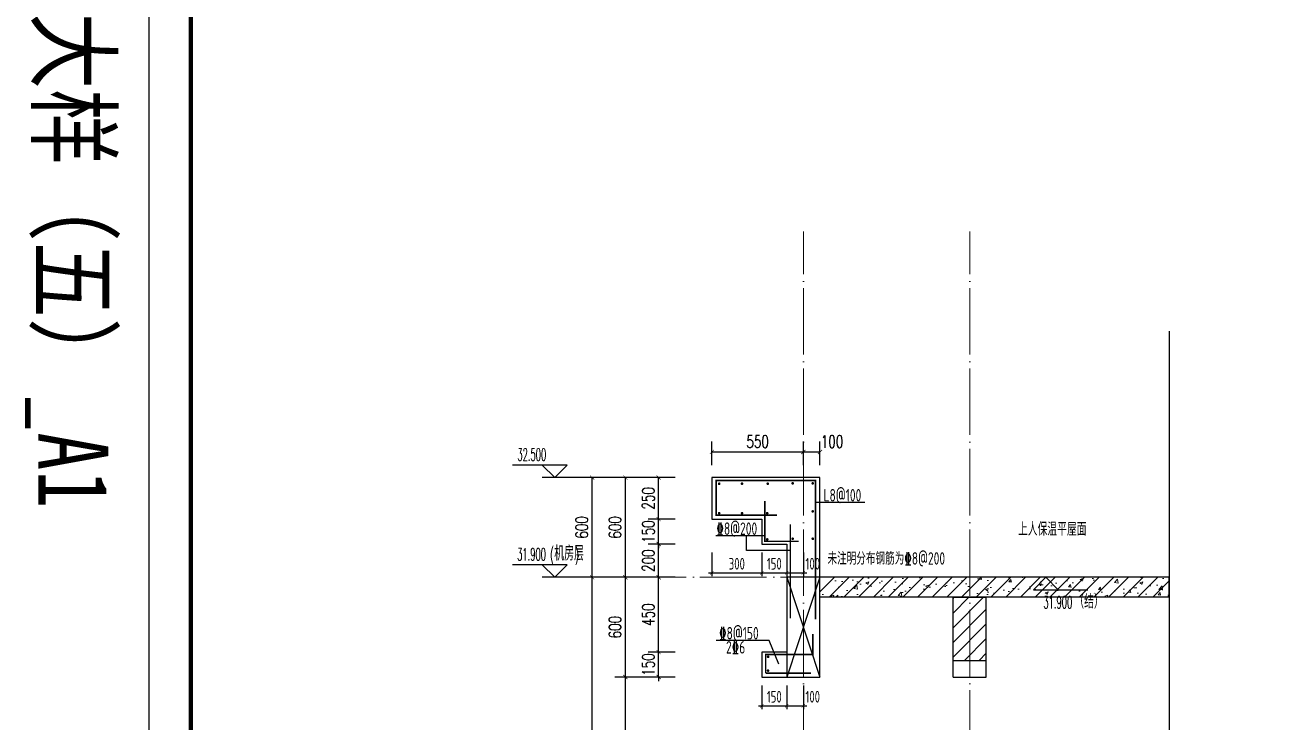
# Model space of a CAD drawing. Extents: x -668857 to 143095, y -247466 to 228182.
# Drawn here: x 80989 to 88504, y 166213 to 170405 of the extents above; entities that cross this region are included whole.
import ezdxf

# ---------------------------------------------------------------- set-up
doc = ezdxf.new("R2010")
doc.units = 0
doc.header["$LTSCALE"] = 1000
doc.linetypes.add('DOTE', pattern=[2.42, 2, -0.2, 0.02, -0.2])
doc.layers.get('0').update_dxf_attribs({"linetype": 'CONTINUOUS'})
doc.layers.get('DEFPOINTS').update_dxf_attribs({"linetype": 'CONTINUOUS'})
for name, color, linetype in [('DIM', 2, 'CONTINUOUS'), ('DIM_ELEV', 3, 'CONTINUOUS'), ('DIM_SYMB', 3, 'CONTINUOUS'), ('PUB_DIM', 3, 'CONTINUOUS'), ('PUB_TEXT', 2, 'CONTINUOUS'), ('REIN', 6, 'CONTINUOUS'), ('S-大样-砼线', 7, 'CONTINUOUS'), ('S-引出线', 40, 'CONTINUOUS'), ('TEXT', 2, 'CONTINUOUS'), ('WALL', 5, 'CONTINUOUS'), ('yichutu', 7, 'CONTINUOUS'), ('导图字', 7, 'CONTINUOUS')]:
    doc.layers.add(name, color=color, linetype=linetype)
for name, color, linetype, lineweight in [('DOTE', 19, 'DOTE', 9), ('PUB_HATCH', 8, 'CONTINUOUS', 9), ('图框', 9, 'CONTINUOUS', 18)]:
    doc.layers.add(name, color=color, linetype=linetype, lineweight=lineweight)
doc.styles.add('_TCH_DIM', font='SIMPLEX.shx', dxfattribs={"width": 0.7, "bigfont": 'GBCBIG.shx'})
doc.styles.add('_TCH_DIM_T3', font='SIMPLEX', dxfattribs={"width": 0.705882, "bigfont": 'GBCBIG'})
doc.styles.add('TSSD_DIMENSION', font='Tssdeng.shx', dxfattribs={"width": 0.7, "bigfont": 'tssdchn.shx'})
doc.styles.add('TSSD_REIN', font='tssdeng.shx', dxfattribs={"width": 0.7, "height": 300, "bigfont": 'tssdchn.shx'})
doc.styles.add('黑体', font='simhei.ttf')
doc.dimstyles.new('_TCH_ARCH&&25', dxfattribs={"dimtxt": 74.375, "dimasz": 25, "dimexe": 62.5, "dimexo": 75, "dimgap": 25, "dimtad": 1, "dimdec": 0, "dimzin": 0, "dimdsep": 46, "dimtxsty": '_TCH_DIM_T3', "dimblk": 'ARCHTICK', "dimcen": 0.09, "dimclrt": 7, "dimazin": 0, "dimtfac": 1, "dimtdec": 0, "dimtix": 1, "dimtmove": 2, "dimatfit": 3, "dimldrblk": 'ARCHTICK', "dimfxl": 0, "dimtolj": 1, "dimtzin": 0, "dimarcsym": 0})
doc.dimstyles.new('TSSD_20_20', dxfattribs={"dimtxt": 60, "dimasz": 20, "dimexe": 20, "dimexo": 50, "dimgap": 20, "dimtad": 1, "dimdec": 0, "dimzin": 0, "dimdsep": 46, "dimtxsty": 'TSSD_DIMENSION', "dimblk": 'ARCHTICK', "dimblk1": 'ARCHTICK', "dimblk2": 'ARCHTICK', "dimcen": 0, "dimdle": 20, "dimclrt": 7, "dimadec": 0, "dimazin": 0, "dimtfac": 1, "dimtdec": 0, "dimtix": 1, "dimtmove": 2, "dimatfit": 3, "dimfxl": 0, "dimtolj": 1, "dimtzin": 0, "dimarcsym": 0})

# ---------------------------------------------------------------- blocks, each defined once
blk = doc.blocks.new('GFDDDDRG')
at = {"layer": '图框'}
blk.add_lwpolyline([(923310, -107437), (923310, -159999), (893610, -159999), (893610, -107437)], close=True, dxfattribs=at)
blk.add_lwpolyline([(923310, -107437), (923310, -159999), (893610, -159999), (893610, -107437)], close=True, dxfattribs=at)
at = {"layer": '图框', "const_width": 50}
blk.add_lwpolyline([(894110, -159499), (922810, -159499), (922810, -108687), (894110, -108687)], close=True, dxfattribs=at)
blk = doc.blocks.new('yct-1051-594-26275-14850-25-1002.0')
at = {"layer": 'yichutu', "color": 7}
blk.add_lwpolyline([(0, 0), (0, 14850), (26275, 14850), (26275, 0)], close=True, dxfattribs=at)
blk = doc.blocks.new('_ArchTick')
at = {"color": 0, "linetype": 'ByBlock', "const_width": 0.15}
blk.add_lwpolyline([(-0.5, -0.5), (0.5, 0.5)], dxfattribs=at)
blk = doc.blocks.new('*D2479')
at = {"layer": 'DEFPOINTS', "color": 0}
for p in [(85418.6, 166483.2), (85568.6, 166483.2), (85568.6, 166309.5)]:
    blk.add_point(p, dxfattribs=at)
at = {"layer": 'DIM', "color": 0, "lineweight": -2}
for p, q in [((85418.6, 166433.2), (85418.6, 166289.5)), ((85568.6, 166433.2), (85568.6, 166289.5)), ((85398.6, 166309.5), (85588.6, 166309.5))]:
    blk.add_line(p, q, dxfattribs=at)
at = {"layer": 'DIM', "color": 0, "lineweight": -2, "xscale": 20, "yscale": 20, "zscale": 20, "rotation": 180}
blk.add_blockref('_ArchTick', (85418.6, 166309.5), dxfattribs=at)
at = {"layer": 'DIM', "color": 0, "lineweight": -2, "xscale": 20, "yscale": 20, "zscale": 20}
blk.add_blockref('_ArchTick', (85568.6, 166309.5), dxfattribs=at)
at = {"layer": 'DIM', "color": 7, "insert": (85493.6, 166364.5), "char_height": 70, "attachment_point": 5, "style": 'TSSD_DIMENSION'}
blk.add_mtext('\\A1;150', dxfattribs=at)
blk = doc.blocks.new('*D2480')
at = {"layer": 'DEFPOINTS', "color": 0}
for p in [(85568.6, 166483.2), (85668.6, 166483.2), (85668.6, 166309.5)]:
    blk.add_point(p, dxfattribs=at)
at = {"layer": 'DIM', "color": 0, "lineweight": -2}
for p, q in [((85568.6, 166433.2), (85568.6, 166289.5)), ((85668.6, 166433.2), (85668.6, 166289.5)), ((85548.6, 166309.5), (85688.6, 166309.5))]:
    blk.add_line(p, q, dxfattribs=at)
at = {"layer": 'DIM', "color": 0, "lineweight": -2, "xscale": 20, "yscale": 20, "zscale": 20, "rotation": 180}
blk.add_blockref('_ArchTick', (85568.6, 166309.5), dxfattribs=at)
at = {"layer": 'DIM', "color": 0, "lineweight": -2, "xscale": 20, "yscale": 20, "zscale": 20}
blk.add_blockref('_ArchTick', (85668.6, 166309.5), dxfattribs=at)
at = {"layer": 'DIM', "color": 7, "insert": (85725, 166364.5), "char_height": 70, "attachment_point": 5, "style": 'TSSD_DIMENSION'}
blk.add_mtext('\\A1;100', dxfattribs=at)
blk = doc.blocks.new('*D2481')
at = {"layer": 'DEFPOINTS', "color": 0}
for p in [(85118.6, 167283.2), (85418.6, 167283.2), (85418.6, 167109.5)]:
    blk.add_point(p, dxfattribs=at)
at = {"layer": 'DIM', "color": 0, "lineweight": -2}
for p, q in [((85118.6, 167233.2), (85118.6, 167089.5)), ((85418.6, 167233.2), (85418.6, 167089.5)), ((85098.6, 167109.5), (85438.6, 167109.5))]:
    blk.add_line(p, q, dxfattribs=at)
at = {"layer": 'DIM', "color": 0, "lineweight": -2, "xscale": 20, "yscale": 20, "zscale": 20, "rotation": 180}
blk.add_blockref('_ArchTick', (85118.6, 167109.5), dxfattribs=at)
at = {"layer": 'DIM', "color": 0, "lineweight": -2, "xscale": 20, "yscale": 20, "zscale": 20}
blk.add_blockref('_ArchTick', (85418.6, 167109.5), dxfattribs=at)
at = {"layer": 'DIM', "color": 7, "insert": (85268.6, 167164.5), "char_height": 70, "attachment_point": 5, "style": 'TSSD_DIMENSION'}
blk.add_mtext('\\A1;300', dxfattribs=at)
blk = doc.blocks.new('*D2482')
at = {"layer": 'DEFPOINTS', "color": 0}
for p in [(85418.6, 167283.2), (85568.6, 167283.2), (85568.6, 167109.5)]:
    blk.add_point(p, dxfattribs=at)
at = {"layer": 'DIM', "color": 0, "lineweight": -2}
for p, q in [((85418.6, 167233.2), (85418.6, 167089.5)), ((85568.6, 167233.2), (85568.6, 167089.5)), ((85398.6, 167109.5), (85588.6, 167109.5))]:
    blk.add_line(p, q, dxfattribs=at)
at = {"layer": 'DIM', "color": 0, "lineweight": -2, "xscale": 20, "yscale": 20, "zscale": 20, "rotation": 180}
blk.add_blockref('_ArchTick', (85418.6, 167109.5), dxfattribs=at)
at = {"layer": 'DIM', "color": 0, "lineweight": -2, "xscale": 20, "yscale": 20, "zscale": 20}
blk.add_blockref('_ArchTick', (85568.6, 167109.5), dxfattribs=at)
at = {"layer": 'DIM', "color": 7, "insert": (85493.6, 167164.5), "char_height": 70, "attachment_point": 5, "style": 'TSSD_DIMENSION'}
blk.add_mtext('\\A1;150', dxfattribs=at)
blk = doc.blocks.new('*D2483')
at = {"layer": 'DEFPOINTS', "color": 0}
for p in [(85568.6, 167283.2), (85668.6, 167283.2), (85668.6, 167109.5)]:
    blk.add_point(p, dxfattribs=at)
at = {"layer": 'DIM', "color": 0, "lineweight": -2}
for p, q in [((85568.6, 167233.2), (85568.6, 167089.5)), ((85668.6, 167233.2), (85668.6, 167089.5)), ((85548.6, 167109.5), (85688.6, 167109.5))]:
    blk.add_line(p, q, dxfattribs=at)
at = {"layer": 'DIM', "color": 0, "lineweight": -2, "xscale": 20, "yscale": 20, "zscale": 20, "rotation": 180}
blk.add_blockref('_ArchTick', (85568.6, 167109.5), dxfattribs=at)
at = {"layer": 'DIM', "color": 0, "lineweight": -2, "xscale": 20, "yscale": 20, "zscale": 20}
blk.add_blockref('_ArchTick', (85668.6, 167109.5), dxfattribs=at)
at = {"layer": 'DIM', "color": 7, "insert": (85725, 167164.5), "char_height": 70, "attachment_point": 5, "style": 'TSSD_DIMENSION'}
blk.add_mtext('\\A1;100', dxfattribs=at)
blk = doc.blocks.new('*D2484')
at = {"layer": 'DEFPOINTS', "color": 0}
for p in [(85668.6, 167837.4), (85118.6, 167683.2), (85668.6, 167683.2)]:
    blk.add_point(p, dxfattribs=at)
at = {"layer": 'PUB_DIM', "color": 0, "lineweight": -2}
for p, q in [((85118.6, 167758.2), (85118.6, 167899.9)), ((85118.6, 167837.4), (85668.6, 167837.4)), ((85668.6, 167758.2), (85668.6, 167899.9))]:
    blk.add_line(p, q, dxfattribs=at)
at = {"layer": 'PUB_DIM', "color": 0, "lineweight": -2, "xscale": 25, "yscale": 25, "zscale": 25, "rotation": 180}
blk.add_blockref('_ArchTick', (85118.6, 167837.4), dxfattribs=at)
at = {"layer": 'PUB_DIM', "color": 0, "lineweight": -2, "xscale": 25, "yscale": 25, "zscale": 25}
blk.add_blockref('_ArchTick', (85668.6, 167837.4), dxfattribs=at)
at = {"layer": 'PUB_DIM', "color": 7, "insert": (85393.6, 167899.6), "char_height": 74.38, "attachment_point": 5, "style": '_TCH_DIM_T3'}
blk.add_mtext('\\A1;550', dxfattribs=at)
blk = doc.blocks.new('*D2485')
at = {"layer": 'DEFPOINTS', "color": 0}
for p in [(85768.6, 167837.4), (85668.6, 167683.2), (85768.6, 167683.2)]:
    blk.add_point(p, dxfattribs=at)
at = {"layer": 'PUB_DIM', "color": 0, "lineweight": -2}
for p, q in [((85668.6, 167758.2), (85668.6, 167899.9)), ((85668.6, 167837.4), (85768.6, 167837.4)), ((85768.6, 167758.2), (85768.6, 167899.9))]:
    blk.add_line(p, q, dxfattribs=at)
at = {"layer": 'PUB_DIM', "color": 0, "lineweight": -2, "xscale": 25, "yscale": 25, "zscale": 25, "rotation": 180}
blk.add_blockref('_ArchTick', (85668.6, 167837.4), dxfattribs=at)
at = {"layer": 'PUB_DIM', "color": 0, "lineweight": -2, "xscale": 25, "yscale": 25, "zscale": 25}
blk.add_blockref('_ArchTick', (85768.6, 167837.4), dxfattribs=at)
at = {"layer": 'PUB_DIM', "color": 7, "insert": (85841, 167899.6), "char_height": 74.38, "attachment_point": 5, "style": '_TCH_DIM_T3'}
blk.add_mtext('\\A1;100', dxfattribs=at)
blk = doc.blocks.new('*D2486')
at = {"layer": 'DEFPOINTS', "color": 0}
for p in [(84798.4, 167683.2), (84973, 167683.2), (84973, 167433.2)]:
    blk.add_point(p, dxfattribs=at)
at = {"layer": 'PUB_DIM', "color": 0, "lineweight": -2}
for p, q in [((84898, 167683.2), (84735.9, 167683.2)), ((84798.4, 167433.2), (84798.4, 167683.2)), ((84898, 167433.2), (84735.9, 167433.2))]:
    blk.add_line(p, q, dxfattribs=at)
at = {"layer": 'PUB_DIM', "color": 0, "lineweight": -2, "xscale": 25, "yscale": 25, "zscale": 25}
for p, rotation in [((84798.4, 167683.2), 90), ((84798.4, 167433.2), 270)]:
    blk.add_blockref('_ArchTick', p, dxfattribs=dict(at, rotation=rotation))
at = {"layer": 'PUB_DIM', "color": 7, "insert": (84736.2, 167558.2), "char_height": 74.38, "attachment_point": 5, "rotation": 90, "style": '_TCH_DIM_T3'}
blk.add_mtext('\\A1;250', dxfattribs=at)
blk = doc.blocks.new('*D2487')
at = {"layer": 'DEFPOINTS', "color": 0}
for p in [(84798.4, 167433.2), (84973, 167433.2), (84973, 167283.2)]:
    blk.add_point(p, dxfattribs=at)
at = {"layer": 'PUB_DIM', "color": 0, "lineweight": -2}
for p, q in [((84798.4, 167433.2), (84798.4, 167458.2)), ((84898, 167433.2), (84735.9, 167433.2)), ((84798.4, 167283.2), (84798.4, 167433.2)), ((84898, 167283.2), (84735.9, 167283.2)), ((84798.4, 167283.2), (84798.4, 167258.2))]:
    blk.add_line(p, q, dxfattribs=at)
at = {"layer": 'PUB_DIM', "color": 0, "lineweight": -2, "xscale": 25, "yscale": 25, "zscale": 25}
for p, rotation in [((84798.4, 167433.2), 270), ((84798.4, 167283.2), 90)]:
    blk.add_blockref('_ArchTick', p, dxfattribs=dict(at, rotation=rotation))
at = {"layer": 'PUB_DIM', "color": 7, "insert": (84736.2, 167358.2), "char_height": 74.38, "attachment_point": 5, "rotation": 90, "style": '_TCH_DIM_T3'}
blk.add_mtext('\\A1;150', dxfattribs=at)
blk = doc.blocks.new('*D2488')
at = {"layer": 'DEFPOINTS', "color": 0}
for p in [(84798.4, 167283.2), (84973, 167283.2), (84973, 167083.2)]:
    blk.add_point(p, dxfattribs=at)
at = {"layer": 'PUB_DIM', "color": 0, "lineweight": -2}
for p, q in [((84898, 167283.2), (84735.9, 167283.2)), ((84798.4, 167083.2), (84798.4, 167283.2)), ((84898, 167083.2), (84735.9, 167083.2))]:
    blk.add_line(p, q, dxfattribs=at)
at = {"layer": 'PUB_DIM', "color": 0, "lineweight": -2, "xscale": 25, "yscale": 25, "zscale": 25}
for p, rotation in [((84798.4, 167283.2), 90), ((84798.4, 167083.2), 270)]:
    blk.add_blockref('_ArchTick', p, dxfattribs=dict(at, rotation=rotation))
at = {"layer": 'PUB_DIM', "color": 7, "insert": (84736.2, 167183.2), "char_height": 74.38, "attachment_point": 5, "rotation": 90, "style": '_TCH_DIM_T3'}
blk.add_mtext('\\A1;200', dxfattribs=at)
blk = doc.blocks.new('*D2489')
at = {"layer": 'DEFPOINTS', "color": 0}
for p in [(84798.4, 167083.2), (84973, 167083.2), (84973, 166633.2)]:
    blk.add_point(p, dxfattribs=at)
at = {"layer": 'PUB_DIM', "color": 0, "lineweight": -2}
for p, q in [((84898, 167083.2), (84735.9, 167083.2)), ((84798.4, 166633.2), (84798.4, 167083.2)), ((84898, 166633.2), (84735.9, 166633.2))]:
    blk.add_line(p, q, dxfattribs=at)
at = {"layer": 'PUB_DIM', "color": 0, "lineweight": -2, "xscale": 25, "yscale": 25, "zscale": 25}
for p, rotation in [((84798.4, 167083.2), 90), ((84798.4, 166633.2), 270)]:
    blk.add_blockref('_ArchTick', p, dxfattribs=dict(at, rotation=rotation))
at = {"layer": 'PUB_DIM', "color": 7, "insert": (84736.2, 166858.2), "char_height": 74.38, "attachment_point": 5, "rotation": 90, "style": '_TCH_DIM_T3'}
blk.add_mtext('\\A1;450', dxfattribs=at)
blk = doc.blocks.new('*D2490')
at = {"layer": 'DEFPOINTS', "color": 0}
for p in [(84798.4, 166633.2), (84973, 166633.2), (84973, 166483.2)]:
    blk.add_point(p, dxfattribs=at)
at = {"layer": 'PUB_DIM', "color": 0, "lineweight": -2}
for p, q in [((84898, 166633.2), (84735.9, 166633.2)), ((84798.4, 166633.2), (84798.4, 166658.2)), ((84798.4, 166483.2), (84798.4, 166633.2)), ((84898, 166483.2), (84735.9, 166483.2)), ((84798.4, 166483.2), (84798.4, 166458.2))]:
    blk.add_line(p, q, dxfattribs=at)
at = {"layer": 'PUB_DIM', "color": 0, "lineweight": -2, "xscale": 25, "yscale": 25, "zscale": 25}
for p, rotation in [((84798.4, 166633.2), 270), ((84798.4, 166483.2), 90)]:
    blk.add_blockref('_ArchTick', p, dxfattribs=dict(at, rotation=rotation))
at = {"layer": 'PUB_DIM', "color": 7, "insert": (84736.2, 166558.2), "char_height": 74.38, "attachment_point": 5, "rotation": 90, "style": '_TCH_DIM_T3'}
blk.add_mtext('\\A1;150', dxfattribs=at)
blk = doc.blocks.new('*D2505')
at = {"layer": 'DEFPOINTS', "color": 0}
for p in [(84598.4, 166483.2), (84898.4, 166483.2), (84898.4, 165083.2)]:
    blk.add_point(p, dxfattribs=at)
at = {"layer": 'PUB_DIM', "color": 0, "lineweight": -2}
for p, q in [((84823.4, 166483.2), (84535.9, 166483.2)), ((84598.4, 165083.2), (84598.4, 166483.2)), ((84823.4, 165083.2), (84535.9, 165083.2))]:
    blk.add_line(p, q, dxfattribs=at)
at = {"layer": 'PUB_DIM', "color": 0, "lineweight": -2, "xscale": 25, "yscale": 25, "zscale": 25}
for p, rotation in [((84598.4, 166483.2), 90), ((84598.4, 165083.2), 270)]:
    blk.add_blockref('_ArchTick', p, dxfattribs=dict(at, rotation=rotation))
at = {"layer": 'PUB_DIM', "color": 7, "insert": (84536.2, 165783.2), "char_height": 74.38, "attachment_point": 5, "rotation": 90, "style": '_TCH_DIM_T3'}
blk.add_mtext('\\A1;1400', dxfattribs=at)
blk = doc.blocks.new('*D2506')
at = {"layer": 'DEFPOINTS', "color": 0}
for p in [(84598.4, 167083.2), (84898.4, 167083.2), (84898.4, 166483.2)]:
    blk.add_point(p, dxfattribs=at)
at = {"layer": 'PUB_DIM', "color": 0, "lineweight": -2}
for p, q in [((84823.4, 167083.2), (84535.9, 167083.2)), ((84598.4, 166483.2), (84598.4, 167083.2)), ((84823.4, 166483.2), (84535.9, 166483.2))]:
    blk.add_line(p, q, dxfattribs=at)
at = {"layer": 'PUB_DIM', "color": 0, "lineweight": -2, "xscale": 25, "yscale": 25, "zscale": 25}
for p, rotation in [((84598.4, 167083.2), 90), ((84598.4, 166483.2), 270)]:
    blk.add_blockref('_ArchTick', p, dxfattribs=dict(at, rotation=rotation))
at = {"layer": 'PUB_DIM', "color": 7, "insert": (84536.2, 166783.2), "char_height": 74.38, "attachment_point": 5, "rotation": 90, "style": '_TCH_DIM_T3'}
blk.add_mtext('\\A1;600', dxfattribs=at)
blk = doc.blocks.new('*D2507')
at = {"layer": 'DEFPOINTS', "color": 0}
for p in [(84598.4, 167683.2), (84898.4, 167683.2), (84898.4, 167083.2)]:
    blk.add_point(p, dxfattribs=at)
at = {"layer": 'PUB_DIM', "color": 0, "lineweight": -2}
for p, q in [((84823.4, 167683.2), (84535.9, 167683.2)), ((84598.4, 167083.2), (84598.4, 167683.2)), ((84823.4, 167083.2), (84535.9, 167083.2))]:
    blk.add_line(p, q, dxfattribs=at)
at = {"layer": 'PUB_DIM', "color": 0, "lineweight": -2, "xscale": 25, "yscale": 25, "zscale": 25}
for p, rotation in [((84598.4, 167683.2), 90), ((84598.4, 167083.2), 270)]:
    blk.add_blockref('_ArchTick', p, dxfattribs=dict(at, rotation=rotation))
at = {"layer": 'PUB_DIM', "color": 7, "insert": (84536.2, 167383.2), "char_height": 74.38, "attachment_point": 5, "rotation": 90, "style": '_TCH_DIM_T3'}
blk.add_mtext('\\A1;600', dxfattribs=at)
blk = doc.blocks.new('*D2513')
at = {"layer": 'DEFPOINTS', "color": 0}
for p in [(84398.4, 167083.2), (84898.4, 167083.2), (84898.4, 164183.2)]:
    blk.add_point(p, dxfattribs=at)
at = {"layer": 'PUB_DIM', "color": 0, "lineweight": -2}
for p, q in [((84823.4, 167083.2), (84335.9, 167083.2)), ((84398.4, 164183.2), (84398.4, 167083.2)), ((84823.4, 164183.2), (84335.9, 164183.2))]:
    blk.add_line(p, q, dxfattribs=at)
at = {"layer": 'PUB_DIM', "color": 0, "lineweight": -2, "xscale": 25, "yscale": 25, "zscale": 25}
for p, rotation in [((84398.4, 167083.2), 90), ((84398.4, 164183.2), 270)]:
    blk.add_blockref('_ArchTick', p, dxfattribs=dict(at, rotation=rotation))
at = {"layer": 'PUB_DIM', "color": 7, "insert": (84336.2, 165633.2), "char_height": 74.38, "attachment_point": 5, "rotation": 90, "style": '_TCH_DIM_T3'}
blk.add_mtext('\\A1;2900', dxfattribs=at)
blk = doc.blocks.new('*D2514')
at = {"layer": 'DEFPOINTS', "color": 0}
for p in [(84398.4, 167683.2), (84898.4, 167683.2), (84898.4, 167083.2)]:
    blk.add_point(p, dxfattribs=at)
at = {"layer": 'PUB_DIM', "color": 0, "lineweight": -2}
for p, q in [((84823.4, 167683.2), (84335.9, 167683.2)), ((84398.4, 167083.2), (84398.4, 167683.2)), ((84823.4, 167083.2), (84335.9, 167083.2))]:
    blk.add_line(p, q, dxfattribs=at)
at = {"layer": 'PUB_DIM', "color": 0, "lineweight": -2, "xscale": 25, "yscale": 25, "zscale": 25}
for p, rotation in [((84398.4, 167683.2), 90), ((84398.4, 167083.2), 270)]:
    blk.add_blockref('_ArchTick', p, dxfattribs=dict(at, rotation=rotation))
at = {"layer": 'PUB_DIM', "color": 7, "insert": (84336.2, 167383.2), "char_height": 74.38, "attachment_point": 5, "rotation": 90, "style": '_TCH_DIM_T3'}
blk.add_mtext('\\A1;600', dxfattribs=at)
blk = doc.blocks.new('20210810.12293333')
at = {"layer": 'REIN', "const_width": 9}
for points in [[(366.8, 974.1), (1.3, 974.1), (1.3, 1182.5), (599, 1182.5), (599, 347.5)], [(447.9, 353.1), (447.9, 917.8)], [(299.3, 23.5), (299.3, 135.2), (583.1, 135.2), (583.1, 258.2)]]:
    blk.add_lwpolyline(points, dxfattribs=at)
at = {"layer": 'REIN', "const_width": 8}
for points in [[(15.6, 1162.9, 1), (23.6, 1162.9, 1)], [(153, 1162.9, 1), (161, 1162.9, 1)], [(307.9, 1162.9, 1), (315.9, 1162.9, 1)], [(457.7, 1165.1, 1), (465.7, 1165.1, 1)], [(578.4, 1165.1, 1), (586.4, 1165.1, 1)], [(15.6, 985.4, 1), (23.6, 985.4, 1)], [(153, 985.4, 1), (161, 985.4, 1)], [(304.5, 985.4, 1), (312.5, 985.4, 1)], [(578.4, 996.6, 1), (586.4, 996.6, 1)], [(304.5, 827.9, 1), (312.5, 827.9, 1)], [(457.7, 831.7, 1), (465.7, 831.7, 1)], [(578.4, 831.7, 1), (586.4, 831.7, 1)], [(309.5, 121.6, 1), (317.5, 121.6, 1)], [(309.5, 38.7, 1), (317.5, 38.7, 1)]]:
    blk.add_lwpolyline(points, format="xyb", close=True, dxfattribs=at)
at = {"layer": 'REIN'}
for points in [[(293.9, 1058.5, 9, 9, 0), (293.9, 815.8, 9, 9, 0), (498.4, 815.8, 9, 9, 0)], [(299.3, 23.5, 9, 9, 0), (571.8, 23.5, 9, 9, 0)]]:
    blk.add_lwpolyline(points, format="xyseb", dxfattribs=at)
at = {"layer": 'S-大样-砼线'}
for p, q in [((425.8, 600), (625.8, 0)), ((625.8, 600), (425.8, 0))]:
    blk.add_line(p, q, dxfattribs=at)
blk.add_lwpolyline([(625.8, 600), (425.8, 600), (425.8, 0), (625.8, 0)], close=True, dxfattribs=at)
at = {"layer": 'S-引出线'}
for p, q in [((595, 1052), (895.1, 1052)), ((0, 850.8), (293.9, 850.8)), ((183.6, 761.6), (183.6, 850.8)), ((447.9, 761.6), (183.6, 761.6))]:
    blk.add_line(p, q, dxfattribs=at)
blk.add_lwpolyline([(378.5, 78), (320.5, 219.5), (2, 219.5)], dxfattribs=at)
at = {"layer": 'TEXT', "style": 'TSSD_REIN', "width": 0.7}
for s, p in [('L8@100', (647.1, 1056.1)), ('%%1328@200', (3.1, 854.9)), ('未注明分布钢筋为%%1328@200', (670.8, 675.8)), ('%%1328@150', (19.1, 226.3)), ('2%%1326', (60.9, 141.1))]:
    blk.add_text(s, height=75, rotation=0, dxfattribs=at).set_placement(p)

msp = doc.modelspace()

# ---------------------------------------------------------------- hatches: boundary and pattern name
at = {"layer": 'PUB_HATCH'}
h = msp.add_hatch(dxfattribs=at)
h.set_pattern_fill('钢筋混凝土', color=256, scale=25, style=0)
h.set_pattern_definition([(45, (-956095.346, 321026.26), (-44.194174, 44.194174), []), (50, (-956095.35, 321026.26), (179.315046, -15.688034), [18.75, -206.25]), (355, (-956095.35, 321026.26), (-34.687833, 188.048033), [15, -165]), (100.4514, (-956080.4, 321024.95), (144.627345, 172.359886), [15.935047, -175.285528]), (46.1842, (-956095.35, 321076.26), (266.81026, -41.379754), [28.125, -309.375]), (96.6356, (-956073.1, 321072.8), (233.665676, 243.52947), [23.90257, -262.92825]), (351.1842, (-956095.35, 321076.26), (233.665486, 243.52965), [22.5, -247.5]), (21, (-956070.35, 321063.76), (149.226763, -100.654723), [18.75, -206.25]), (326, (-956070.35, 321063.76), (60.828833, 181.28751), [15, -165]), (71.4514, (-956057.91, 321055.37), (210.055657, 80.632624), [15.935047, -175.285528]), (37.5, (-956095.346, 321026.26), (3.039964, 83.2234635), [0, -163, 0, -167.5, 0, -165.625]), (7.5, (-956095.35, 321026.26), (65.767384, 98.602928), [0, -95.5, 0, -159.25, 0, -63.125]), (327.5, (-956151.096, 321026.26), (133.455609, -5.638718), [0, -62.5, 0, -195, 0, -258.75]), (317.5, (-956176.1, 321026.26), (145.796542, 25.026246), [0, -81.25, 0, -129.5, 0, -183.75])])
h.paths.add_polyline_path([(85768.58, 167083.23), (85768.58, 166963.23), (87867.1, 166963.23), (87867.1, 167083.23)])
h = msp.add_hatch(dxfattribs=at)
h.set_pattern_fill('普通砖', color=256, scale=25, style=0)
h.set_pattern_definition([(45, (-956095.346, 321071.136), (-44.1941915, 44.1941915), [])])
h.paths.add_polyline_path([(86568.58, 166583.23), (86768.58, 166583.23), (86768.58, 166963.23), (86568.58, 166963.23)])

# ---------------------------------------------------------------- linework, layer by layer
at = {"layer": 'DIM_ELEV'}
for p, q in [((84248.38, 167758.23), (83920.38, 167758.23)), ((84173.38, 167683.23), (84098.38, 167758.23)), ((84173.38, 167683.23), (84248.38, 167758.23)), ((84598.38, 167683.23), (84098.38, 167683.23)), ((84248.38, 167158.23), (83920.38, 167158.23)), ((84173.38, 167083.23), (84098.38, 167158.23)), ((84173.38, 167083.23), (84248.38, 167158.23)), ((84598.38, 167083.23), (84098.38, 167083.23))]:
    msp.add_line(p, q, dxfattribs=at)
at = {"layer": 'DIM_ELEV', "color": 3}
for p, q in [((87126.64, 167083.23), (87051.64, 167008.23)), ((87126.64, 167083.23), (87201.64, 167008.23)), ((87051.64, 167008.23), (87379.64, 167008.23))]:
    msp.add_line(p, q, dxfattribs=at)
at = {"layer": 'DIM_SYMB'}
msp.add_lwpolyline([(87867.1, 168563.23), (87867.1, 159901.35), (87919.6, 159882.24), (87814.6, 159863.73), (87867.1, 159845.1), (87867.1, 151183.22)], dxfattribs=at)
at = {"layer": 'DOTE', "color": 1, "linetype": 'DOTE', "ltscale": 0.2}
for p, q in [((85668.58, 151483.22), (85668.58, 169163.23)), ((86668.58, 151483.22), (86668.58, 169163.23)), ((87867.1, 167083.23), (84898.38, 167083.23))]:
    msp.add_line(p, q, dxfattribs=at)
at = {"layer": 'WALL'}
for p, q in [((85768.58, 167683.21), (85118.58, 167683.23)), ((85118.58, 167683.23), (85118.58, 167433.23)), ((85768.58, 167083.23), (85768.58, 167683.21)), ((85118.58, 167433.23), (85418.58, 167433.23)), ((85418.58, 167433.23), (85418.58, 167283.23)), ((85418.58, 167283.23), (85568.58, 167283.23)), ((85568.58, 167283.23), (85568.58, 166633.23)), ((87867.1, 167083.23), (85768.58, 167083.23)), ((87867.1, 166963.23), (87867.1, 167083.23)), ((87867.1, 166963.23), (85768.58, 166963.23)), ((85768.58, 166483.23), (85768.58, 166963.23)), ((86568.58, 166583.23), (86568.58, 166963.23)), ((86568.58, 166963.23), (86768.58, 166963.23)), ((86768.58, 166583.23), (86768.58, 166963.23)), ((85568.58, 166633.23), (85418.58, 166633.23)), ((85418.58, 166633.23), (85418.58, 166483.23)), ((86568.58, 166483.23), (86568.58, 166583.23)), ((86568.58, 166583.23), (86768.58, 166583.23)), ((86768.58, 166483.23), (86768.58, 166583.23)), ((85418.58, 166483.23), (85768.58, 166483.23)), ((86568.58, 166483.23), (86768.58, 166483.23))]:
    msp.add_line(p, q, dxfattribs=at)

# ---------------------------------------------------------------- block references
at = {"xscale": 0.5, "yscale": 0.5, "zscale": 0.5}
msp.add_blockref('GFDDDDRG', (-365069.74, 227309.73), dxfattribs=at)
at = {"layer": 'TEXT'}
msp.add_blockref('20210810.12293333', (85142.83, 166483.23), dxfattribs=at)
at = {"layer": 'yichutu', "rotation": 270}
msp.add_blockref('yct-1051-594-26275-14850-25-1002.0', (81735.15, 173591.25), dxfattribs=at)

# ---------------------------------------------------------------- texts
at = {"layer": 'DIM_ELEV', "color": 7, "style": '_TCH_DIM'}
for s, height, width, p in [('31.900', 74.375, 0.494118, (87112.09, 166895.7)), ('（结）', 84.397, 0.7, (87297.59, 166895.7))]:
    msp.add_text(s, height=height, dxfattribs=dict(at, width=width)).set_placement(p)
at = {"layer": 'PUB_TEXT'}
for s, height, style, width, p in [('32.500', 74.375, '_TCH_DIM', 0.494118, (83949.28, 167784.48)), ('上人保温平屋面', 80, 'TSSD_REIN', 0.7, (86959.59, 167333.04)), ('31.900', 74.375, '_TCH_DIM', 0.494118, (83947.88, 167184.48)), ('(', 74.38, '_TCH_DIM', 0.494118, (84146.63, 167183.25)), ('机房层', 89.362, '_TCH_DIM', 0.7, (84171.13, 167183.25)), (')', 74.38, '_TCH_DIM', 0.494118, (84296.24, 167183.25))]:
    msp.add_text(s, height=height, dxfattribs=dict(at, style=style, width=width)).set_placement(p)
at = {"layer": '导图字', "color": 1, "style": '黑体', "width": 0.8}
msp.add_text('建施_27_节点大样（五）_A1', height=420.5907, rotation=270, dxfattribs=at).set_placement((81069.29, 173230.46))

# ---------------------------------------------------------------- dimensions: what is measured, and where the dimension line sits
at = {"layer": 'DIM'}
for p1, p2, picture, middle in [((85118.58, 167283.23), (85418.58, 167283.23), '*D2481', (85268.58, 167164.52)), ((85418.58, 167283.23), (85568.58, 167283.23), '*D2482', (85493.58, 167164.52)), ((85418.58, 166483.23), (85568.58, 166483.23), '*D2479', (85493.58, 166364.52))]:
    dim = msp.add_aligned_dim(p1=p1, p2=p2, distance=-173.71, dimstyle='TSSD_20_20', override={"dimtxt": 70}, dxfattribs=at)
    dim.commit()
    dim.dimension.update_dxf_attribs({"geometry": picture, "text_midpoint": middle})
for base, p1, p2, picture, middle in [((85668.58, 167109.52), (85568.58, 167283.23), (85668.58, 167283.23), '*D2483', (85725.03, 167164.52)), ((85668.58, 166309.52), (85568.58, 166483.23), (85668.58, 166483.23), '*D2480', (85725.03, 166364.52))]:
    dim = msp.add_linear_dim(base=base, p1=p1, p2=p2, angle=360, dimstyle='TSSD_20_20', override={"dimtxt": 70}, dxfattribs=at)
    dim.commit()
    dim.dimension.update_dxf_attribs({"geometry": picture, "text_midpoint": middle, "dimtype": 161})
at = {"layer": 'PUB_DIM'}
for p1, p2, distance, picture, middle in [((85118.58, 167683.23), (85668.58, 167683.23), 154.16, '*D2484', (85393.58, 167899.57)), ((84898.38, 167083.23), (84898.38, 167683.23), 500, '*D2514', (84336.19, 167383.23)), ((84898.38, 167083.23), (84898.38, 167683.23), 300, '*D2507', (84536.19, 167383.23)), ((84972.99, 167433.23), (84972.99, 167683.23), 174.61, '*D2486', (84736.19, 167558.23)), ((84972.99, 167283.23), (84972.99, 167433.23), 174.61, '*D2487', (84736.19, 167358.23)), ((84972.99, 167083.23), (84972.99, 167283.23), 174.61, '*D2488', (84736.19, 167183.23)), ((84898.38, 164183.23), (84898.38, 167083.23), 500, '*D2513', (84336.19, 165633.23)), ((84898.38, 166483.22), (84898.38, 167083.23), 300, '*D2506', (84536.19, 166783.22)), ((84972.99, 166633.23), (84972.99, 167083.23), 174.61, '*D2489', (84736.19, 166858.23)), ((84972.99, 166483.23), (84972.99, 166633.23), 174.61, '*D2490', (84736.19, 166558.23)), ((84898.38, 165083.23), (84898.38, 166483.22), 300, '*D2505', (84536.19, 165783.22))]:
    dim = msp.add_aligned_dim(p1=p1, p2=p2, distance=distance, dimstyle='_TCH_ARCH&&25', dxfattribs=at)
    dim.commit()
    dim.dimension.update_dxf_attribs({"geometry": picture, "text_midpoint": middle})
dim = msp.add_linear_dim(base=(85768.58, 167837.39), p1=(85668.58, 167683.23), p2=(85768.58, 167683.23), angle=360, dimstyle='_TCH_ARCH&&25', dxfattribs=at)
dim.commit()
dim.dimension.update_dxf_attribs({"geometry": '*D2485', "text_midpoint": (85840.99, 167899.57), "dimtype": 161})

doc.saveas('drawing.dxf')
